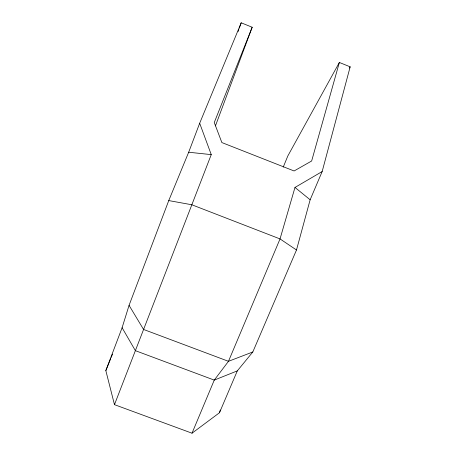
<?xml version="1.0" encoding="UTF-8"?>
<svg xmlns="http://www.w3.org/2000/svg" width="456" height="456" viewBox="0 0 456 456"><rect width="100%" height="100%" fill="white"/><g stroke="black" fill="none" stroke-linecap="round" stroke-linejoin="round"><path stroke-width="0.68" d="M215.454 125.856L252.179 27.24L241.19 22.8L199.677 123.251L188.681 152.236L168.754 200.583L129.065 305.343L122.105 327.721L105.832 370.614L114.473 404.654L192.016 433.2L219.478 412.743L237.297 370.893L252.812 351.975L296.491 249.996L310.143 199.779L322.164 171.541L350.168 66.827L339.361 62.461L287.839 155.935L283.227 167.124M339.361 62.461L311.653 160.985L294.103 170.971L221.872 142.563L214.263 122.539L252.179 27.24M322.164 171.541L294.986 187.445L280.035 238.921L228.479 361.317L214.263 380.104L192.016 433.2M219.478 412.743L220.288 410.018M238.123 31.532L238.83 29.52M239.303 28.175L241.19 22.8M114.473 404.654L211.253 154.618L199.677 123.251M105.832 370.614L110.654 358.747M111.19 357.43L112.529 354.13M349.461 68.058L350.168 66.827M237.297 370.893L214.263 380.104L135.375 350.658L122.105 327.721M252.812 351.975L228.479 361.317L143.554 329.449L129.065 305.343M188.681 152.236L211.253 154.618M168.754 200.583L191.816 204.761L280.035 238.921L296.491 249.996M294.986 187.445L310.143 199.779"/></g></svg>
